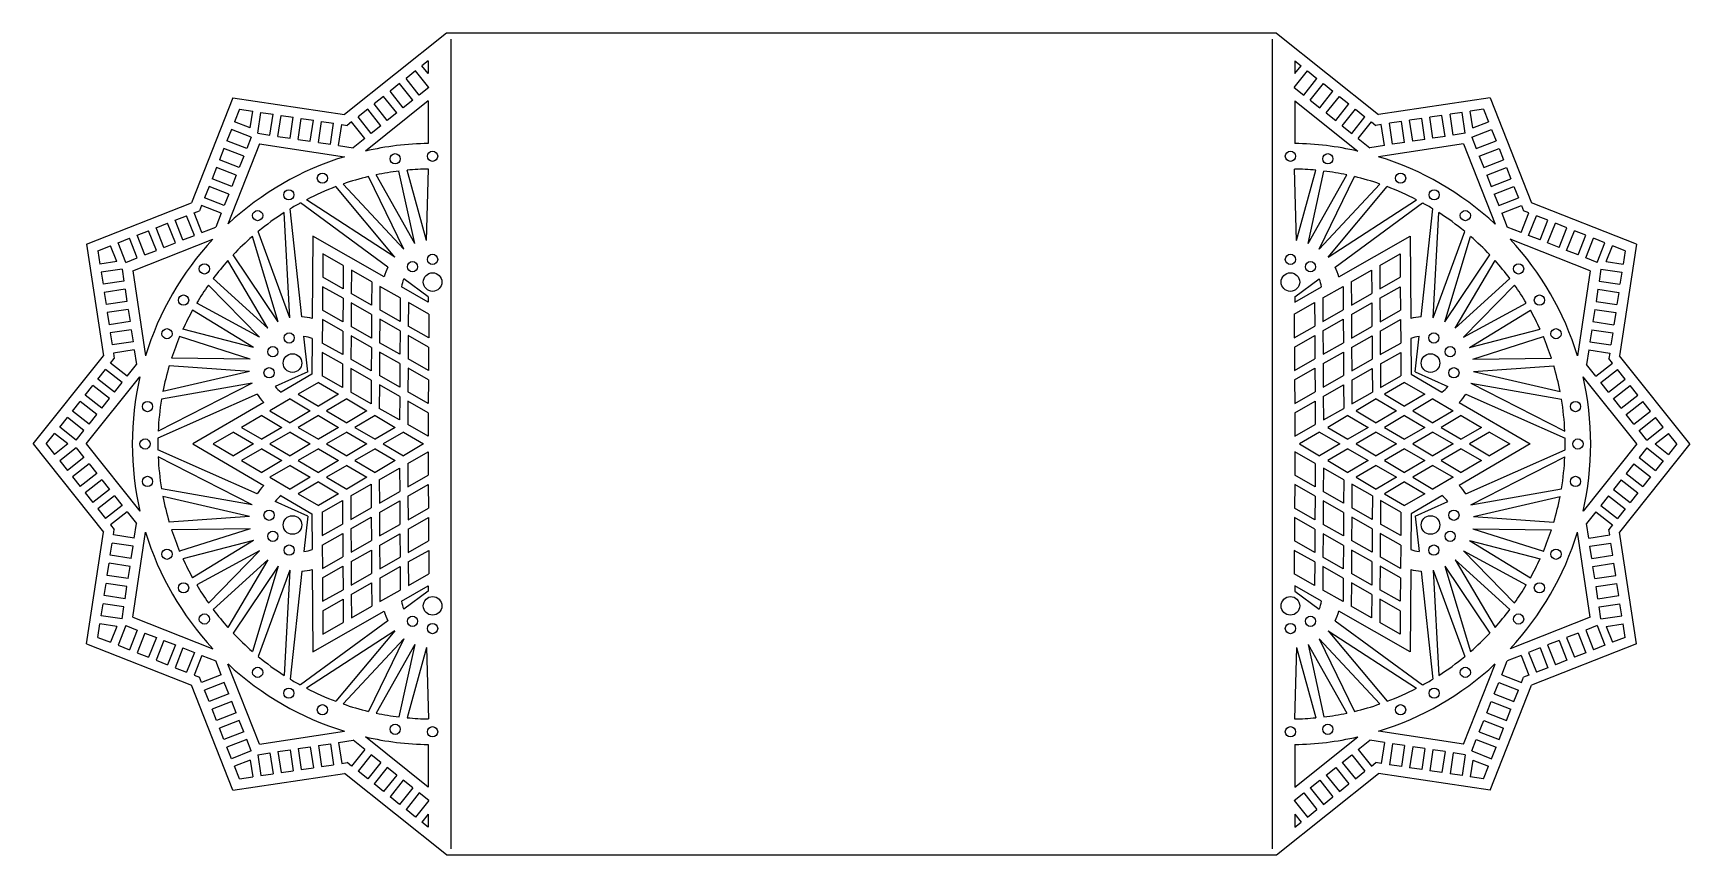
# Model space of a CAD drawing. Extents: x 39 to 332, y 42 to 187.
import ezdxf

# ---------------------------------------------------------------- set-up
doc = ezdxf.new("R2010")
doc.units = 0
doc.layers.get('0').update_dxf_attribs({"linetype": 'CONTINUOUS'})

msp = doc.modelspace()

# ---------------------------------------------------------------- linework, layer by layer
for p, q in [((112.31, 187.2), (94.28, 172.83)), ((258.88, 187.2), (112.31, 187.2)), ((113.1, 186.16), (113.1, 43.23)), ((258.1, 186.16), (258.1, 43.23)), ((258.88, 187.2), (276.92, 172.83)), ((109.1, 182.33), (107.98, 181.44)), ((109.1, 180.05), (107.98, 181.44)), ((109.1, 182.33), (109.1, 180.05)), ((262.1, 182.33), (262.1, 180.05)), ((262.1, 182.33), (263.21, 181.44)), ((262.1, 180.05), (263.21, 181.44)), ((106.85, 180.54), (105.16, 179.19)), ((107.49, 176.27), (105.16, 179.19)), ((109.18, 177.62), (106.85, 180.54)), ((262.01, 177.62), (264.34, 180.54)), ((263.7, 176.27), (266.03, 179.19)), ((264.34, 180.54), (266.03, 179.19)), ((74.58, 175.79), (67.3, 157.25)), ((74.58, 175.79), (94.28, 172.83)), ((101.21, 176.04), (99.51, 174.7)), ((103.54, 173.12), (101.21, 176.04)), ((104.03, 178.29), (102.34, 176.94)), ((104.67, 174.02), (102.34, 176.94)), ((106.36, 175.37), (104.03, 178.29)), ((109.18, 177.62), (107.49, 176.27)), ((262.01, 177.62), (263.7, 176.27)), ((264.83, 175.37), (267.16, 178.29)), ((266.52, 174.02), (268.85, 176.94)), ((267.16, 178.29), (268.85, 176.94)), ((267.65, 173.12), (269.98, 176.04)), ((269.98, 176.04), (271.68, 174.7)), ((296.61, 175.79), (276.92, 172.83)), ((296.61, 175.79), (303.89, 157.25)), ((75.73, 173.79), (74.86, 171.57)), ((75.73, 173.79), (78.1, 173.43)), ((77.65, 170.47), (78.1, 173.43)), ((78.97, 169.53), (79.52, 173.22)), ((79.52, 173.22), (81.67, 172.9)), ((81.11, 169.2), (81.67, 172.9)), ((82.54, 168.99), (83.09, 172.68)), ((83.09, 172.68), (85.23, 172.36)), ((98.39, 173.8), (96.69, 172.45)), ((109.1, 175.24), (97.98, 166.38)), ((100.71, 170.87), (98.39, 173.8)), ((101.84, 171.77), (99.51, 174.7)), ((103.54, 173.12), (101.84, 171.77)), ((106.36, 175.37), (104.67, 174.02)), ((109.1, 175.24), (109.1, 167.73)), ((262.1, 175.24), (262.1, 167.73)), ((262.1, 175.24), (273.22, 166.38)), ((264.83, 175.37), (266.52, 174.02)), ((267.65, 173.12), (269.35, 171.77)), ((269.35, 171.77), (271.68, 174.7)), ((270.48, 170.87), (272.81, 173.8)), ((272.81, 173.8), (274.5, 172.45)), ((288.1, 172.68), (285.96, 172.36)), ((288.65, 168.99), (288.1, 172.68)), ((291.67, 173.22), (289.53, 172.9)), ((290.08, 169.2), (289.53, 172.9)), ((292.22, 169.53), (291.67, 173.22)), ((295.46, 173.79), (293.1, 173.43)), ((293.54, 170.47), (293.1, 173.43)), ((295.46, 173.79), (296.33, 171.57)), ((74.33, 170.22), (73.54, 168.21)), ((77.81, 168.86), (74.33, 170.22)), ((77.65, 170.47), (74.86, 171.57)), ((84.68, 168.67), (85.23, 172.36)), ((86.11, 168.45), (86.66, 172.15)), ((86.66, 172.15), (88.8, 171.83)), ((88.25, 168.13), (88.8, 171.83)), ((89.68, 167.92), (90.23, 171.61)), ((90.23, 171.61), (92.37, 171.29)), ((91.82, 167.59), (92.37, 171.29)), ((93.25, 167.38), (93.8, 171.07)), ((93.8, 171.07), (94.78, 170.93)), ((95.56, 171.55), (94.78, 170.93)), ((97.89, 168.62), (95.56, 171.55)), ((99.02, 169.52), (96.69, 172.45)), ((100.71, 170.87), (99.02, 169.52)), ((270.48, 170.87), (272.17, 169.52)), ((272.17, 169.52), (274.5, 172.45)), ((273.3, 168.62), (275.63, 171.55)), ((275.63, 171.55), (276.41, 170.93)), ((277.39, 171.07), (276.41, 170.93)), ((277.94, 167.38), (277.39, 171.07)), ((280.96, 171.61), (278.82, 171.29)), ((279.37, 167.59), (278.82, 171.29)), ((281.51, 167.92), (280.96, 171.61)), ((284.53, 172.15), (282.39, 171.83)), ((282.94, 168.13), (282.39, 171.83)), ((285.08, 168.45), (284.53, 172.15)), ((286.51, 168.67), (285.96, 172.36)), ((293.38, 168.86), (296.86, 170.22)), ((293.54, 170.47), (296.33, 171.57)), ((296.86, 170.22), (297.65, 168.21)), ((73.01, 166.86), (72.22, 164.85)), ((76.49, 165.5), (73.01, 166.86)), ((77.02, 166.84), (73.54, 168.21)), ((79.28, 167.65), (73.72, 153.52)), ((77.81, 168.86), (77.02, 166.84)), ((78.97, 169.53), (81.11, 169.2)), ((79.28, 167.65), (94.29, 165.4)), ((82.54, 168.99), (84.68, 168.67)), ((86.11, 168.45), (88.25, 168.13)), ((89.68, 167.92), (91.82, 167.59)), ((93.25, 167.38), (95.84, 166.99)), ((97.89, 168.62), (95.84, 166.99)), ((273.3, 168.62), (275.35, 166.99)), ((277.94, 167.38), (275.35, 166.99)), ((291.91, 167.65), (276.9, 165.4)), ((281.51, 167.92), (279.37, 167.59)), ((285.08, 168.45), (282.94, 168.13)), ((288.65, 168.99), (286.51, 168.67)), ((292.22, 169.53), (290.08, 169.2)), ((291.91, 167.65), (297.47, 153.52)), ((293.38, 168.86), (294.17, 166.84)), ((294.17, 166.84), (297.65, 168.21)), ((294.7, 165.5), (298.18, 166.86)), ((298.18, 166.86), (298.97, 164.85)), ((75.7, 163.48), (72.22, 164.85)), ((76.49, 165.5), (75.7, 163.48)), ((294.7, 165.5), (295.49, 163.48)), ((295.49, 163.48), (298.97, 164.85)), ((71.69, 163.5), (70.9, 161.49)), ((74.38, 160.12), (70.9, 161.49)), ((75.17, 162.14), (71.69, 163.5)), ((75.17, 162.14), (74.38, 160.12)), ((104.8, 149.09), (98.53, 161.88)), ((106.7, 150.08), (99.91, 162.19)), ((106.7, 150.08), (103.92, 162.86)), ((108.78, 150.6), (105.35, 163.01)), ((108.78, 150.6), (109.13, 163.21)), ((262.41, 150.6), (262.06, 163.21)), ((262.41, 150.6), (265.84, 163.01)), ((264.49, 150.08), (267.27, 162.86)), ((264.49, 150.08), (271.28, 162.19)), ((266.39, 149.09), (272.66, 161.88)), ((296.02, 162.14), (299.5, 163.5)), ((296.02, 162.14), (296.81, 160.12)), ((296.81, 160.12), (300.29, 161.49)), ((299.5, 163.5), (300.29, 161.49)), ((70.37, 160.15), (69.58, 158.13)), ((73.06, 156.76), (69.58, 158.13)), ((73.85, 158.78), (70.37, 160.15)), ((73.85, 158.78), (73.06, 156.76)), ((103.19, 147.66), (92.77, 160.11)), ((104.8, 149.09), (94.04, 160.57)), ((266.39, 149.09), (277.15, 160.57)), ((268, 147.66), (278.43, 160.11)), ((297.34, 158.78), (300.82, 160.15)), ((297.34, 158.78), (298.13, 156.76)), ((298.13, 156.76), (301.61, 158.13)), ((300.82, 160.15), (301.61, 158.13)), ((48.76, 149.97), (67.3, 157.25)), ((67.76, 155.5), (68.69, 155.86)), ((69.13, 152.02), (67.76, 155.5)), ((69.05, 156.79), (68.69, 155.86)), ((72.53, 155.42), (69.05, 156.79)), ((72.53, 155.42), (71.57, 152.98)), ((84.63, 136.95), (83.65, 155.54)), ((86.77, 137.12), (84.7, 156.19)), ((101.97, 145.9), (86.5, 157.23)), ((103.19, 147.66), (87.58, 157.81)), ((268, 147.66), (283.61, 157.81)), ((269.22, 145.9), (284.69, 157.23)), ((284.42, 137.12), (286.49, 156.19)), ((286.56, 136.95), (287.54, 155.54)), ((298.66, 155.42), (302.14, 156.79)), ((298.66, 155.42), (299.62, 152.98)), ((302.06, 152.02), (303.43, 155.5)), ((302.14, 156.79), (302.5, 155.86)), ((303.43, 155.5), (302.5, 155.86)), ((322.43, 149.97), (303.89, 157.25)), ((57.69, 151.54), (59.7, 152.33)), ((61.07, 148.85), (59.7, 152.33)), ((61.04, 152.86), (63.06, 153.65)), ((62.41, 149.38), (61.04, 152.86)), ((64.43, 150.17), (63.06, 153.65)), ((64.4, 154.18), (66.42, 154.97)), ((65.77, 150.7), (64.4, 154.18)), ((67.79, 151.49), (66.42, 154.97)), ((69.13, 152.02), (71.57, 152.98)), ((84.63, 136.95), (79.07, 152.2)), ((286.56, 136.95), (292.13, 152.2)), ((302.06, 152.02), (299.62, 152.98)), ((303.4, 151.49), (304.77, 154.97)), ((306.79, 154.18), (304.77, 154.97)), ((305.42, 150.7), (306.79, 154.18)), ((306.76, 150.17), (308.13, 153.65)), ((310.15, 152.86), (308.13, 153.65)), ((308.78, 149.38), (310.15, 152.86)), ((310.12, 148.85), (311.49, 152.33)), ((313.51, 151.54), (311.49, 152.33)), ((48.76, 149.97), (51.72, 130.27)), ((50.76, 148.81), (52.98, 149.69)), ((54.08, 146.9), (52.98, 149.69)), ((54.33, 150.22), (56.34, 151.01)), ((55.69, 146.74), (54.33, 150.22)), ((57.71, 147.53), (56.34, 151.01)), ((56.89, 145.27), (71.03, 150.83)), ((59.05, 148.06), (57.69, 151.54)), ((62.41, 149.38), (64.43, 150.17)), ((65.77, 150.7), (67.79, 151.49)), ((82.6, 136.27), (78.03, 151.33)), ((88.69, 151.35), (88.61, 136.85)), ((101.29, 144.18), (88.69, 151.35)), ((269.9, 144.18), (282.5, 151.35)), ((282.5, 151.35), (282.59, 136.85)), ((288.59, 136.27), (293.16, 151.33)), ((314.3, 145.27), (300.16, 150.83)), ((305.42, 150.7), (303.4, 151.49)), ((308.78, 149.38), (306.76, 150.17)), ((312.14, 148.06), (313.51, 151.54)), ((313.48, 147.53), (314.85, 151.01)), ((316.87, 150.22), (314.85, 151.01)), ((315.5, 146.74), (316.87, 150.22)), ((317.11, 146.9), (318.21, 149.69)), ((320.43, 148.81), (318.21, 149.69)), ((322.43, 149.97), (319.47, 130.27)), ((50.76, 148.81), (51.11, 146.45)), ((54.08, 146.9), (51.11, 146.45)), ((55.69, 146.74), (57.71, 147.53)), ((59.05, 148.06), (61.07, 148.85)), ((80.78, 135.12), (73.7, 147.06)), ((82.6, 136.27), (74.65, 148.09)), ((90.48, 148.25), (90.45, 144.11)), ((94.08, 146.2), (90.48, 148.25)), ((277.11, 146.2), (280.71, 148.25)), ((280.71, 148.25), (280.74, 144.11)), ((288.59, 136.27), (296.54, 148.09)), ((290.41, 135.12), (297.5, 147.06)), ((312.14, 148.06), (310.12, 148.85)), ((315.5, 146.74), (313.48, 147.53)), ((317.11, 146.9), (320.08, 146.45)), ((320.43, 148.81), (320.08, 146.45)), ((55.02, 145.58), (51.33, 145.03)), ((51.33, 145.03), (51.65, 142.88)), ((55.35, 143.44), (51.65, 142.88)), ((55.02, 145.58), (55.35, 143.44)), ((56.89, 145.27), (59.15, 130.26)), ((80.78, 135.12), (71.11, 143.91)), ((94.05, 142.06), (90.45, 144.11)), ((94.08, 146.2), (94.05, 142.06)), ((95.51, 145.39), (95.49, 141.25)), ((99.11, 143.34), (95.51, 145.39)), ((109.1, 140.68), (104.75, 143.86)), ((262.1, 140.68), (266.44, 143.86)), ((272.08, 143.34), (275.68, 145.39)), ((275.68, 145.39), (275.7, 141.25)), ((277.11, 146.2), (277.14, 142.06)), ((277.14, 142.06), (280.74, 144.11)), ((290.41, 135.12), (300.08, 143.91)), ((314.3, 145.27), (312.04, 130.26)), ((316.17, 145.58), (315.85, 143.44)), ((315.85, 143.44), (319.54, 142.88)), ((316.17, 145.58), (319.86, 145.03)), ((319.86, 145.03), (319.54, 142.88)), ((55.56, 142.01), (51.87, 141.46)), ((51.87, 141.46), (52.19, 139.31)), ((55.56, 142.01), (55.88, 139.87)), ((79.3, 133.58), (70.26, 142.75)), ((90.44, 142.46), (90.42, 138.32)), ((94.04, 140.41), (90.44, 142.46)), ((99.09, 139.2), (95.49, 141.25)), ((99.11, 143.34), (99.09, 139.2)), ((100.55, 142.52), (100.53, 138.38)), ((104.15, 140.47), (100.55, 142.52)), ((104.15, 140.47), (104.12, 136.33)), ((109.1, 139.73), (104.38, 142.42)), ((109.1, 140.68), (109.1, 139.73)), ((262.1, 139.73), (266.81, 142.42)), ((262.1, 140.68), (262.1, 139.73)), ((267.04, 140.47), (270.64, 142.52)), ((267.04, 140.47), (267.07, 136.33)), ((270.64, 142.52), (270.66, 138.38)), ((272.08, 143.34), (272.1, 139.2)), ((272.1, 139.2), (275.7, 141.25)), ((277.15, 140.41), (280.75, 142.46)), ((280.75, 142.46), (280.77, 138.32)), ((291.89, 133.58), (300.93, 142.75)), ((315.63, 142.01), (315.31, 139.87)), ((315.63, 142.01), (319.32, 141.46)), ((319.32, 141.46), (319, 139.31)), ((55.88, 139.87), (52.19, 139.31)), ((56.1, 138.44), (52.4, 137.89)), ((52.4, 137.89), (52.72, 135.75)), ((56.1, 138.44), (56.42, 136.3)), ((78.23, 131.72), (67.47, 138.33)), ((79.3, 133.58), (68.2, 139.58)), ((94.02, 136.27), (90.42, 138.32)), ((94.04, 140.41), (94.02, 136.27)), ((95.48, 139.59), (95.46, 135.45)), ((99.08, 137.54), (95.48, 139.59)), ((99.08, 137.54), (99.05, 133.4)), ((104.12, 136.33), (100.53, 138.38)), ((105.59, 139.65), (105.56, 135.51)), ((109.18, 137.6), (105.59, 139.65)), ((109.18, 137.6), (109.16, 133.46)), ((262.01, 137.6), (265.6, 139.65)), ((262.01, 137.6), (262.03, 133.46)), ((265.6, 139.65), (265.63, 135.51)), ((267.07, 136.33), (270.66, 138.38)), ((272.11, 137.54), (275.71, 139.59)), ((272.11, 137.54), (272.14, 133.4)), ((275.71, 139.59), (275.74, 135.45)), ((277.15, 140.41), (277.17, 136.27)), ((277.17, 136.27), (280.77, 138.32)), ((291.89, 133.58), (302.99, 139.58)), ((292.96, 131.72), (303.72, 138.33)), ((315.09, 138.44), (314.77, 136.3)), ((315.09, 138.44), (318.79, 137.89)), ((315.31, 139.87), (319, 139.31)), ((318.79, 137.89), (318.47, 135.75)), ((56.42, 136.3), (52.72, 135.75)), ((56.63, 134.87), (52.94, 134.32)), ((56.63, 134.87), (56.95, 132.73)), ((78.23, 131.72), (65.76, 134.96)), ((90.41, 136.66), (90.38, 132.52)), ((94.01, 134.61), (90.41, 136.66)), ((94.01, 134.61), (93.98, 130.47)), ((99.05, 133.4), (95.46, 135.45)), ((100.52, 136.72), (100.49, 132.58)), ((104.11, 134.67), (100.52, 136.72)), ((104.11, 134.67), (104.09, 130.53)), ((109.16, 133.46), (105.56, 135.51)), ((262.03, 133.46), (265.63, 135.51)), ((267.08, 134.67), (270.67, 136.72)), ((267.08, 134.67), (267.1, 130.53)), ((270.67, 136.72), (270.7, 132.58)), ((272.14, 133.4), (275.74, 135.45)), ((277.18, 134.61), (280.78, 136.66)), ((277.18, 134.61), (277.21, 130.47)), ((280.78, 136.66), (280.81, 132.52)), ((292.96, 131.72), (305.43, 134.96)), ((314.56, 134.87), (314.24, 132.73)), ((314.56, 134.87), (318.25, 134.32)), ((314.77, 136.3), (318.47, 135.75)), ((52.94, 134.32), (53.26, 132.18)), ((56.95, 132.73), (53.26, 132.18)), ((77.63, 129.66), (65.18, 133.64)), ((87.83, 127.41), (87.14, 133.7)), ((88.58, 133.3), (88.55, 127)), ((93.98, 130.47), (90.38, 132.52)), ((95.45, 133.79), (95.42, 129.65)), ((99.04, 131.75), (95.45, 133.79)), ((99.04, 131.75), (99.02, 127.61)), ((104.09, 130.53), (100.49, 132.58)), ((105.55, 133.85), (105.53, 129.72)), ((109.15, 131.81), (105.55, 133.85)), ((109.15, 131.81), (109.13, 127.67)), ((262.04, 131.81), (265.64, 133.85)), ((262.04, 131.81), (262.07, 127.67)), ((265.64, 133.85), (265.66, 129.72)), ((267.1, 130.53), (270.7, 132.58)), ((272.15, 131.75), (275.75, 133.79)), ((272.15, 131.75), (272.17, 127.61)), ((275.75, 133.79), (275.77, 129.65)), ((277.21, 130.47), (280.81, 132.52)), ((282.61, 133.3), (282.64, 127)), ((283.36, 127.41), (284.05, 133.7)), ((293.56, 129.66), (306.01, 133.64)), ((314.24, 132.73), (317.93, 132.18)), ((318.25, 134.32), (317.93, 132.18)), ((39.31, 114.7), (51.72, 130.27)), ((53, 128.99), (53.62, 129.76)), ((55.93, 126.66), (53, 128.99)), ((57.17, 131.3), (53.48, 130.75)), ((53.48, 130.75), (53.62, 129.76)), ((57.17, 131.3), (57.56, 128.71)), ((77.63, 129.66), (63.75, 129.83)), ((90.37, 130.87), (90.35, 126.73)), ((93.97, 128.82), (90.37, 130.87)), ((93.97, 128.82), (93.95, 124.68)), ((99.02, 127.61), (95.42, 129.65)), ((100.48, 130.93), (100.46, 126.79)), ((104.08, 128.88), (100.48, 130.93)), ((104.08, 128.88), (104.05, 124.74)), ((109.13, 127.67), (105.53, 129.72)), ((262.07, 127.67), (265.66, 129.72)), ((267.11, 128.88), (270.71, 130.93)), ((267.11, 128.88), (267.14, 124.74)), ((270.71, 130.93), (270.73, 126.79)), ((272.17, 127.61), (275.77, 129.65)), ((277.22, 128.82), (280.82, 130.87)), ((277.22, 128.82), (277.24, 124.68)), ((280.82, 130.87), (280.84, 126.73)), ((293.56, 129.66), (307.44, 129.83)), ((314.02, 131.3), (313.63, 128.71)), ((314.02, 131.3), (317.72, 130.75)), ((315.27, 126.66), (318.19, 128.99)), ((317.72, 130.75), (317.57, 129.76)), ((318.19, 128.99), (317.57, 129.76)), ((331.88, 114.7), (319.47, 130.27)), ((48.7, 114.7), (58.17, 126.57)), ((50.75, 126.16), (52.1, 127.86)), ((53.68, 123.84), (50.75, 126.16)), ((55.03, 125.53), (52.1, 127.86)), ((55.93, 126.66), (57.56, 128.71)), ((77.54, 127.51), (62.22, 123.94)), ((77.54, 127.51), (63.33, 128.48)), ((87.83, 127.41), (82.04, 124.86)), ((88.55, 127), (83.11, 123.82)), ((93.95, 124.68), (90.35, 126.73)), ((95.41, 128), (95.39, 123.86)), ((99.01, 125.95), (95.41, 128)), ((99.01, 125.95), (98.98, 121.81)), ((104.05, 124.74), (100.46, 126.79)), ((105.52, 128.06), (105.49, 123.92)), ((109.12, 126.01), (105.52, 128.06)), ((109.12, 126.01), (109.09, 121.87)), ((262.08, 126.01), (265.67, 128.06)), ((262.08, 126.01), (262.1, 121.87)), ((265.67, 128.06), (265.7, 123.92)), ((267.14, 124.74), (270.73, 126.79)), ((272.18, 125.95), (275.78, 128)), ((272.18, 125.95), (272.21, 121.81)), ((275.78, 128), (275.81, 123.86)), ((277.24, 124.68), (280.84, 126.73)), ((282.64, 127), (288.08, 123.82)), ((283.36, 127.41), (289.15, 124.86)), ((293.65, 127.51), (307.86, 128.48)), ((293.65, 127.51), (308.97, 123.94)), ((322.49, 114.7), (313.03, 126.57)), ((315.27, 126.66), (313.63, 128.71)), ((316.17, 125.53), (319.09, 127.86)), ((317.51, 123.84), (320.44, 126.16)), ((320.44, 126.16), (319.09, 127.86)), ((48.5, 123.34), (49.85, 125.03)), ((51.43, 121.01), (48.5, 123.34)), ((52.78, 122.71), (49.85, 125.03)), ((53.68, 123.84), (55.03, 125.53)), ((78.89, 123.47), (61.34, 115.74)), ((77.97, 125.41), (61.38, 116.97)), ((77.97, 125.41), (61.98, 122.61)), ((89.68, 125.57), (86.11, 123.48)), ((86.11, 123.48), (89.68, 121.39)), ((89.68, 125.57), (93.26, 123.48)), ((93.26, 123.48), (89.68, 121.39)), ((98.98, 121.81), (95.39, 123.86)), ((100.45, 125.13), (100.42, 120.99)), ((104.04, 123.08), (100.45, 125.13)), ((104.04, 123.08), (104.02, 118.94)), ((109.09, 121.87), (105.49, 123.92)), ((262.1, 121.87), (265.7, 123.92)), ((267.15, 123.08), (270.74, 125.13)), ((267.15, 123.08), (267.17, 118.94)), ((270.74, 125.13), (270.77, 120.99)), ((272.21, 121.81), (275.81, 123.86)), ((281.51, 125.57), (277.94, 123.48)), ((277.94, 123.48), (281.51, 121.39)), ((281.51, 125.57), (285.08, 123.48)), ((285.08, 123.48), (281.51, 121.39)), ((292.3, 123.47), (309.85, 115.74)), ((293.22, 125.41), (309.81, 116.97)), ((293.22, 125.41), (309.21, 122.61)), ((317.51, 123.84), (316.17, 125.53)), ((318.41, 122.71), (321.34, 125.03)), ((319.76, 121.01), (322.69, 123.34)), ((322.69, 123.34), (321.34, 125.03)), ((46.26, 120.52), (47.6, 122.21)), ((49.18, 118.19), (46.26, 120.52)), ((50.53, 119.88), (47.6, 122.21)), ((51.43, 121.01), (52.78, 122.71)), ((80.04, 122.02), (67.53, 114.7)), ((84.68, 122.65), (81.11, 120.55)), ((81.11, 120.55), (84.68, 118.46)), ((84.68, 122.65), (88.25, 120.55)), ((88.25, 120.55), (84.68, 118.46)), ((94.68, 122.65), (91.11, 120.55)), ((91.11, 120.55), (94.68, 118.46)), ((94.68, 122.65), (98.26, 120.55)), ((98.26, 120.55), (94.68, 118.46)), ((104.02, 118.94), (100.42, 120.99)), ((105.48, 122.26), (105.46, 118.12)), ((109.08, 120.22), (105.48, 122.26)), ((109.08, 120.22), (109.06, 116.08)), ((262.11, 120.22), (265.71, 122.26)), ((262.11, 120.22), (262.13, 116.08)), ((265.71, 122.26), (265.73, 118.12)), ((267.17, 118.94), (270.77, 120.99)), ((276.51, 122.65), (272.93, 120.55)), ((272.93, 120.55), (276.51, 118.46)), ((276.51, 122.65), (280.08, 120.55)), ((280.08, 120.55), (276.51, 118.46)), ((286.51, 122.65), (282.94, 120.55)), ((282.94, 120.55), (286.51, 118.46)), ((286.51, 122.65), (290.08, 120.55)), ((290.08, 120.55), (286.51, 118.46)), ((291.15, 122.02), (303.66, 114.7)), ((319.76, 121.01), (318.41, 122.71)), ((320.66, 119.88), (323.59, 122.21)), ((322.01, 118.19), (324.94, 120.52)), ((324.94, 120.52), (323.59, 122.21)), ((44.01, 117.69), (45.36, 119.39)), ((46.93, 115.37), (44.01, 117.69)), ((48.28, 117.06), (45.36, 119.39)), ((46.93, 115.37), (48.28, 117.06)), ((49.18, 118.19), (50.53, 119.88)), ((79.68, 119.72), (76.11, 117.63)), ((76.11, 117.63), (79.68, 115.53)), ((79.68, 119.72), (83.25, 117.63)), ((83.25, 117.63), (79.68, 115.53)), ((89.68, 119.72), (86.11, 117.63)), ((86.11, 117.63), (89.68, 115.53)), ((89.68, 119.72), (93.26, 117.63)), ((93.26, 117.63), (89.68, 115.53)), ((99.69, 119.72), (96.11, 117.63)), ((96.11, 117.63), (99.69, 115.53)), ((99.69, 119.72), (103.26, 117.63)), ((103.26, 117.63), (99.69, 115.53)), ((109.06, 116.08), (105.46, 118.12)), ((262.13, 116.08), (265.73, 118.12)), ((271.5, 119.72), (267.93, 117.63)), ((267.93, 117.63), (271.5, 115.53)), ((271.5, 119.72), (275.08, 117.63)), ((275.08, 117.63), (271.5, 115.53)), ((281.51, 119.72), (277.94, 117.63)), ((277.94, 117.63), (281.51, 115.53)), ((281.51, 119.72), (285.08, 117.63)), ((285.08, 117.63), (281.51, 115.53)), ((291.51, 119.72), (287.94, 117.63)), ((287.94, 117.63), (291.51, 115.53)), ((291.51, 119.72), (295.08, 117.63)), ((295.08, 117.63), (291.51, 115.53)), ((322.01, 118.19), (320.66, 119.88)), ((322.91, 117.06), (325.84, 119.39)), ((324.26, 115.37), (322.91, 117.06)), ((324.26, 115.37), (327.18, 117.69)), ((327.18, 117.69), (325.84, 119.39)), ((39.31, 114.7), (51.72, 99.12)), ((41.62, 114.7), (43.11, 116.57)), ((41.62, 114.7), (43.11, 112.83)), ((45.45, 114.7), (43.11, 116.57)), ((45.45, 114.7), (43.11, 112.83)), ((48.7, 114.7), (58.17, 102.82)), ((67.53, 114.7), (80.04, 107.38)), ((74.68, 116.79), (71.11, 114.7)), ((71.11, 114.7), (74.68, 112.61)), ((74.68, 116.79), (78.25, 114.7)), ((78.25, 114.7), (74.68, 112.61)), ((84.68, 116.79), (81.11, 114.7)), ((81.11, 114.7), (84.68, 112.61)), ((84.68, 116.79), (88.25, 114.7)), ((88.25, 114.7), (84.68, 112.61)), ((94.68, 116.79), (91.11, 114.7)), ((91.11, 114.7), (94.68, 112.61)), ((94.68, 116.79), (98.26, 114.7)), ((98.26, 114.7), (94.68, 112.61)), ((104.69, 116.79), (101.12, 114.7)), ((101.12, 114.7), (104.69, 112.61)), ((104.69, 116.79), (108.26, 114.7)), ((108.26, 114.7), (104.69, 112.61)), ((266.5, 116.79), (262.93, 114.7)), ((262.93, 114.7), (266.5, 112.61)), ((266.5, 116.79), (270.08, 114.7)), ((270.08, 114.7), (266.5, 112.61)), ((276.51, 116.79), (272.93, 114.7)), ((272.93, 114.7), (276.51, 112.61)), ((276.51, 116.79), (280.08, 114.7)), ((280.08, 114.7), (276.51, 112.61)), ((286.51, 116.79), (282.94, 114.7)), ((282.94, 114.7), (286.51, 112.61)), ((286.51, 116.79), (290.08, 114.7)), ((290.08, 114.7), (286.51, 112.61)), ((303.66, 114.7), (291.15, 107.38)), ((296.51, 116.79), (292.94, 114.7)), ((292.94, 114.7), (296.51, 112.61)), ((296.51, 116.79), (300.08, 114.7)), ((300.08, 114.7), (296.51, 112.61)), ((322.49, 114.7), (313.03, 102.82)), ((331.88, 114.7), (319.47, 99.12)), ((325.74, 114.7), (328.08, 116.57)), ((325.74, 114.7), (328.08, 112.83)), ((329.57, 114.7), (328.08, 116.57)), ((329.57, 114.7), (328.08, 112.83)), ((46.93, 114.03), (44.01, 111.7)), ((44.01, 111.7), (45.36, 110.01)), ((48.28, 112.34), (45.36, 110.01)), ((49.18, 111.21), (46.26, 108.88)), ((46.93, 114.03), (48.28, 112.34)), ((49.18, 111.21), (50.53, 109.51)), ((78.89, 105.92), (61.34, 113.66)), ((77.97, 103.98), (61.38, 112.43)), ((79.68, 113.86), (76.11, 111.77)), ((76.11, 111.77), (79.68, 109.68)), ((79.68, 113.86), (83.25, 111.77)), ((83.25, 111.77), (79.68, 109.68)), ((89.68, 113.86), (86.11, 111.77)), ((86.11, 111.77), (89.68, 109.68)), ((89.68, 113.86), (93.26, 111.77)), ((93.26, 111.77), (89.68, 109.68)), ((99.69, 113.86), (96.11, 111.77)), ((96.11, 111.77), (99.69, 109.68)), ((99.69, 113.86), (103.26, 111.77)), ((103.26, 111.77), (99.69, 109.68)), ((105.46, 111.27), (109.06, 113.32)), ((105.46, 111.27), (105.48, 107.13)), ((109.06, 113.32), (109.08, 109.18)), ((262.13, 113.32), (262.11, 109.18)), ((265.73, 111.27), (262.13, 113.32)), ((265.73, 111.27), (265.71, 107.13)), ((271.5, 113.86), (267.93, 111.77)), ((267.93, 111.77), (271.5, 109.68)), ((271.5, 113.86), (275.08, 111.77)), ((275.08, 111.77), (271.5, 109.68)), ((281.51, 113.86), (277.94, 111.77)), ((277.94, 111.77), (281.51, 109.68)), ((281.51, 113.86), (285.08, 111.77)), ((285.08, 111.77), (281.51, 109.68)), ((291.51, 113.86), (287.94, 111.77)), ((287.94, 111.77), (291.51, 109.68)), ((291.51, 113.86), (295.08, 111.77)), ((295.08, 111.77), (291.51, 109.68)), ((292.3, 105.92), (309.85, 113.66)), ((293.22, 103.98), (309.81, 112.43)), ((322.01, 111.21), (320.66, 109.51)), ((322.01, 111.21), (324.94, 108.88)), ((324.26, 114.03), (322.91, 112.34)), ((322.91, 112.34), (325.84, 110.01)), ((324.26, 114.03), (327.18, 111.7)), ((327.18, 111.7), (325.84, 110.01)), ((46.26, 108.88), (47.6, 107.19)), ((50.53, 109.51), (47.6, 107.19)), ((51.43, 108.38), (48.5, 106.06)), ((51.43, 108.38), (52.78, 106.69)), ((84.68, 110.93), (81.11, 108.84)), ((81.11, 108.84), (84.68, 106.75)), ((84.68, 110.93), (88.25, 108.84)), ((88.25, 108.84), (84.68, 106.75)), ((94.68, 110.93), (91.11, 108.84)), ((91.11, 108.84), (94.68, 106.75)), ((94.68, 110.93), (98.26, 108.84)), ((98.26, 108.84), (94.68, 106.75)), ((100.42, 108.4), (104.02, 110.45)), ((100.42, 108.4), (100.45, 104.27)), ((104.02, 110.45), (104.04, 106.31)), ((105.48, 107.13), (109.08, 109.18)), ((265.71, 107.13), (262.11, 109.18)), ((267.17, 110.45), (267.15, 106.31)), ((270.77, 108.4), (267.17, 110.45)), ((270.77, 108.4), (270.74, 104.27)), ((276.51, 110.93), (272.93, 108.84)), ((272.93, 108.84), (276.51, 106.75)), ((276.51, 110.93), (280.08, 108.84)), ((280.08, 108.84), (276.51, 106.75)), ((286.51, 110.93), (282.94, 108.84)), ((282.94, 108.84), (286.51, 106.75)), ((286.51, 110.93), (290.08, 108.84)), ((290.08, 108.84), (286.51, 106.75)), ((319.76, 108.38), (318.41, 106.69)), ((319.76, 108.38), (322.69, 106.06)), ((320.66, 109.51), (323.59, 107.19)), ((324.94, 108.88), (323.59, 107.19)), ((48.5, 106.06), (49.85, 104.36)), ((52.78, 106.69), (49.85, 104.36)), ((53.68, 105.56), (50.75, 103.23)), ((53.68, 105.56), (55.03, 103.87)), ((77.97, 103.98), (61.98, 106.79)), ((77.54, 101.88), (62.22, 105.46)), ((83.11, 105.58), (88.55, 102.4)), ((89.68, 108.01), (86.11, 105.91)), ((86.11, 105.91), (89.68, 103.82)), ((89.68, 108.01), (93.26, 105.91)), ((93.26, 105.91), (89.68, 103.82)), ((95.39, 105.54), (98.98, 107.59)), ((95.39, 105.54), (95.41, 101.4)), ((98.98, 107.59), (99.01, 103.45)), ((100.45, 104.27), (104.04, 106.31)), ((105.49, 105.48), (109.09, 107.53)), ((105.49, 105.48), (105.52, 101.34)), ((109.09, 107.53), (109.12, 103.39)), ((262.1, 107.53), (262.08, 103.39)), ((265.7, 105.48), (262.1, 107.53)), ((265.7, 105.48), (265.67, 101.34)), ((270.74, 104.27), (267.15, 106.31)), ((272.21, 107.59), (272.18, 103.45)), ((275.81, 105.54), (272.21, 107.59)), ((275.81, 105.54), (275.78, 101.4)), ((281.51, 108.01), (277.94, 105.91)), ((277.94, 105.91), (281.51, 103.82)), ((281.51, 108.01), (285.08, 105.91)), ((285.08, 105.91), (281.51, 103.82)), ((288.08, 105.58), (282.64, 102.4)), ((293.22, 103.98), (309.21, 106.79)), ((293.65, 101.88), (308.97, 105.46)), ((317.51, 105.56), (316.17, 103.87)), ((317.51, 105.56), (320.44, 103.23)), ((318.41, 106.69), (321.34, 104.36)), ((322.69, 106.06), (321.34, 104.36)), ((50.75, 103.23), (52.1, 101.54)), ((55.03, 103.87), (52.1, 101.54)), ((55.93, 102.74), (53, 100.41)), ((55.93, 102.74), (57.56, 100.69)), ((87.83, 101.98), (82.04, 104.53)), ((90.35, 102.67), (93.95, 104.72)), ((90.35, 102.67), (90.37, 98.53)), ((93.95, 104.72), (93.97, 100.58)), ((95.41, 101.4), (99.01, 103.45)), ((100.46, 102.61), (104.05, 104.66)), ((100.46, 102.61), (100.48, 98.47)), ((104.05, 104.66), (104.08, 100.52)), ((105.52, 101.34), (109.12, 103.39)), ((265.67, 101.34), (262.08, 103.39)), ((267.14, 104.66), (267.11, 100.52)), ((270.73, 102.61), (267.14, 104.66)), ((270.73, 102.61), (270.71, 98.47)), ((275.78, 101.4), (272.18, 103.45)), ((277.24, 104.72), (277.22, 100.58)), ((280.84, 102.67), (277.24, 104.72)), ((280.84, 102.67), (280.82, 98.53)), ((283.36, 101.98), (289.15, 104.53)), ((315.27, 102.74), (313.63, 100.69)), ((315.27, 102.74), (318.19, 100.41)), ((316.17, 103.87), (319.09, 101.54)), ((320.44, 103.23), (319.09, 101.54)), ((53, 100.41), (53.62, 99.63)), ((53.48, 98.65), (53.62, 99.63)), ((57.17, 98.09), (57.56, 100.69)), ((77.54, 101.88), (63.33, 100.91)), ((77.63, 99.74), (63.75, 99.57)), ((77.63, 99.74), (65.18, 95.76)), ((87.83, 101.98), (87.14, 95.7)), ((88.55, 102.4), (88.58, 96.1)), ((90.37, 98.53), (93.97, 100.58)), ((95.42, 99.74), (99.02, 101.79)), ((95.42, 99.74), (95.45, 95.6)), ((99.02, 101.79), (99.04, 97.65)), ((100.48, 98.47), (104.08, 100.52)), ((105.53, 99.68), (109.13, 101.73)), ((105.53, 99.68), (105.55, 95.54)), ((109.13, 101.73), (109.15, 97.59)), ((262.07, 101.73), (262.04, 97.59)), ((265.66, 99.68), (262.07, 101.73)), ((265.66, 99.68), (265.64, 95.54)), ((270.71, 98.47), (267.11, 100.52)), ((272.17, 101.79), (272.15, 97.65)), ((275.77, 99.74), (272.17, 101.79)), ((275.77, 99.74), (275.75, 95.6)), ((280.82, 98.53), (277.22, 100.58)), ((282.64, 102.4), (282.61, 96.1)), ((283.36, 101.98), (284.05, 95.7)), ((293.56, 99.74), (306.01, 95.76)), ((293.56, 99.74), (307.44, 99.57)), ((293.65, 101.88), (307.86, 100.91)), ((314.02, 98.09), (313.63, 100.69)), ((318.19, 100.41), (317.57, 99.63)), ((317.72, 98.65), (317.57, 99.63)), ((48.76, 79.43), (51.72, 99.12)), ((52.94, 95.08), (53.26, 97.22)), ((56.95, 96.67), (53.26, 97.22)), ((57.17, 98.09), (53.48, 98.65)), ((56.63, 94.52), (56.95, 96.67)), ((56.89, 84.12), (59.15, 99.14)), ((78.23, 97.68), (65.76, 94.44)), ((78.23, 97.68), (67.47, 91.07)), ((90.38, 96.87), (93.98, 98.92)), ((90.38, 96.87), (90.41, 92.73)), ((93.98, 98.92), (94.01, 94.78)), ((95.45, 95.6), (99.04, 97.65)), ((100.49, 96.81), (104.09, 98.86)), ((100.49, 96.81), (100.52, 92.67)), ((104.09, 98.86), (104.11, 94.72)), ((105.55, 95.54), (109.15, 97.59)), ((265.64, 95.54), (262.04, 97.59)), ((267.1, 98.86), (267.08, 94.72)), ((270.7, 96.81), (267.1, 98.86)), ((270.7, 96.81), (270.67, 92.67)), ((275.75, 95.6), (272.15, 97.65)), ((277.21, 98.92), (277.18, 94.78)), ((280.81, 96.87), (277.21, 98.92)), ((280.81, 96.87), (280.78, 92.73)), ((292.96, 97.68), (305.43, 94.44)), ((292.96, 97.68), (303.72, 91.07)), ((314.3, 84.12), (312.04, 99.14)), ((314.02, 98.09), (317.72, 98.65)), ((314.24, 96.67), (317.93, 97.22)), ((314.56, 94.52), (314.24, 96.67)), ((318.25, 95.08), (317.93, 97.22)), ((322.43, 79.43), (319.47, 99.12)), ((52.4, 91.51), (52.72, 93.65)), ((56.42, 93.1), (52.72, 93.65)), ((56.63, 94.52), (52.94, 95.08)), ((79.3, 95.82), (68.2, 89.82)), ((79.3, 95.82), (70.26, 86.64)), ((80.78, 94.27), (71.11, 85.48)), ((80.78, 94.27), (73.7, 82.34)), ((90.41, 92.73), (94.01, 94.78)), ((95.46, 93.95), (99.05, 95.99)), ((95.46, 93.95), (95.48, 89.81)), ((99.05, 95.99), (99.08, 91.86)), ((100.52, 92.67), (104.11, 94.72)), ((105.56, 93.89), (109.16, 95.93)), ((105.56, 93.89), (105.59, 89.75)), ((109.16, 95.93), (109.18, 91.79)), ((262.03, 95.93), (262.01, 91.79)), ((265.63, 93.89), (262.03, 95.93)), ((265.63, 93.89), (265.6, 89.75)), ((270.67, 92.67), (267.08, 94.72)), ((272.14, 95.99), (272.11, 91.86)), ((275.74, 93.95), (272.14, 95.99)), ((275.74, 93.95), (275.71, 89.81)), ((280.78, 92.73), (277.18, 94.78)), ((290.41, 94.27), (297.5, 82.34)), ((290.41, 94.27), (300.08, 85.48)), ((291.89, 95.82), (300.93, 86.64)), ((291.89, 95.82), (302.99, 89.82)), ((314.56, 94.52), (318.25, 95.08)), ((314.77, 93.1), (318.47, 93.65)), ((318.79, 91.51), (318.47, 93.65)), ((56.1, 90.95), (52.4, 91.51)), ((56.1, 90.95), (56.42, 93.1)), ((82.6, 93.13), (74.65, 81.3)), ((82.6, 93.13), (78.03, 78.07)), ((84.63, 92.45), (79.07, 77.2)), ((84.63, 92.45), (83.65, 73.86)), ((86.77, 92.28), (84.7, 73.21)), ((88.61, 92.54), (88.69, 78.05)), ((90.42, 91.08), (94.02, 93.13)), ((90.42, 91.08), (90.44, 86.94)), ((94.02, 93.13), (94.04, 88.99)), ((95.48, 89.81), (99.08, 91.86)), ((100.53, 91.02), (104.12, 93.07)), ((100.53, 91.02), (100.55, 86.88)), ((104.12, 93.07), (104.15, 88.93)), ((105.59, 89.75), (109.18, 91.79)), ((265.6, 89.75), (262.01, 91.79)), ((267.07, 93.07), (267.04, 88.93)), ((270.66, 91.02), (267.07, 93.07)), ((270.66, 91.02), (270.64, 86.88)), ((275.71, 89.81), (272.11, 91.86)), ((277.17, 93.13), (277.15, 88.99)), ((280.77, 91.08), (277.17, 93.13)), ((280.77, 91.08), (280.75, 86.94)), ((282.59, 92.54), (282.5, 78.05)), ((284.42, 92.28), (286.49, 73.21)), ((286.56, 92.45), (287.54, 73.86)), ((286.56, 92.45), (292.13, 77.2)), ((288.59, 93.13), (293.16, 78.07)), ((288.59, 93.13), (296.54, 81.3)), ((315.09, 90.95), (314.77, 93.1)), ((315.09, 90.95), (318.79, 91.51)), ((51.87, 87.94), (52.19, 90.08)), ((55.56, 87.38), (51.87, 87.94)), ((55.88, 89.53), (52.19, 90.08)), ((55.56, 87.38), (55.88, 89.53)), ((90.44, 86.94), (94.04, 88.99)), ((95.49, 88.15), (99.09, 90.2)), ((95.49, 88.15), (95.51, 84.01)), ((99.09, 90.2), (99.11, 86.06)), ((100.55, 86.88), (104.15, 88.93)), ((104.38, 86.98), (109.1, 89.67)), ((109.1, 88.71), (104.75, 85.53)), ((109.1, 89.67), (109.1, 88.71)), ((262.1, 89.67), (262.1, 88.71)), ((266.81, 86.98), (262.1, 89.67)), ((262.1, 88.71), (266.44, 85.53)), ((270.64, 86.88), (267.04, 88.93)), ((272.1, 90.2), (272.08, 86.06)), ((275.7, 88.15), (272.1, 90.2)), ((275.7, 88.15), (275.68, 84.01)), ((280.75, 86.94), (277.15, 88.99)), ((315.31, 89.53), (319, 90.08)), ((315.63, 87.38), (315.31, 89.53)), ((315.63, 87.38), (319.32, 87.94)), ((319.32, 87.94), (319, 90.08)), ((51.33, 84.37), (51.65, 86.51)), ((55.35, 85.96), (51.65, 86.51)), ((55.02, 83.82), (55.35, 85.96)), ((88.69, 78.05), (101.29, 85.22)), ((90.45, 85.28), (94.05, 87.33)), ((90.45, 85.28), (90.48, 81.14)), ((94.05, 87.33), (94.08, 83.19)), ((95.51, 84.01), (99.11, 86.06)), ((282.5, 78.05), (269.9, 85.22)), ((275.68, 84.01), (272.08, 86.06)), ((277.14, 87.33), (277.11, 83.19)), ((280.74, 85.28), (277.14, 87.33)), ((280.74, 85.28), (280.71, 81.14)), ((315.85, 85.96), (319.54, 86.51)), ((316.17, 83.82), (315.85, 85.96)), ((319.86, 84.37), (319.54, 86.51)), ((50.76, 80.58), (51.11, 82.94)), ((54.08, 82.5), (51.11, 82.94)), ((55.02, 83.82), (51.33, 84.37)), ((54.08, 82.5), (52.98, 79.71)), ((55.69, 82.66), (54.33, 79.18)), ((55.69, 82.66), (57.71, 81.87)), ((56.89, 84.12), (71.03, 78.57)), ((101.97, 83.5), (86.5, 72.17)), ((90.48, 81.14), (94.08, 83.19)), ((269.22, 83.5), (284.69, 72.17)), ((280.71, 81.14), (277.11, 83.19)), ((314.3, 84.12), (300.16, 78.57)), ((315.5, 82.66), (313.48, 81.87)), ((315.5, 82.66), (316.87, 79.18)), ((316.17, 83.82), (319.86, 84.37)), ((317.11, 82.5), (320.08, 82.94)), ((317.11, 82.5), (318.21, 79.71)), ((320.43, 80.58), (320.08, 82.94)), ((48.76, 79.43), (67.3, 72.14)), ((50.76, 80.58), (52.98, 79.71)), ((54.33, 79.18), (56.34, 78.39)), ((57.71, 81.87), (56.34, 78.39)), ((59.05, 81.34), (57.69, 77.86)), ((59.05, 81.34), (61.07, 80.55)), ((61.07, 80.55), (59.7, 77.07)), ((62.41, 80.02), (61.04, 76.54)), ((62.41, 80.02), (64.43, 79.23)), ((64.43, 79.23), (63.06, 75.75)), ((103.19, 81.73), (87.58, 71.59)), ((103.19, 81.73), (92.77, 69.29)), ((104.8, 80.31), (94.04, 68.83)), ((104.8, 80.31), (98.53, 67.52)), ((106.7, 79.31), (99.91, 67.21)), ((106.7, 79.31), (103.92, 66.54)), ((264.49, 79.31), (267.27, 66.54)), ((264.49, 79.31), (271.28, 67.21)), ((266.39, 80.31), (272.66, 67.52)), ((266.39, 80.31), (277.15, 68.83)), ((268, 81.73), (278.43, 69.29)), ((268, 81.73), (283.61, 71.59)), ((322.43, 79.43), (303.89, 72.14)), ((308.78, 80.02), (306.76, 79.23)), ((306.76, 79.23), (308.13, 75.75)), ((308.78, 80.02), (310.15, 76.54)), ((312.14, 81.34), (310.12, 80.55)), ((310.12, 80.55), (311.49, 77.07)), ((312.14, 81.34), (313.51, 77.86)), ((313.48, 81.87), (314.85, 78.39)), ((316.87, 79.18), (314.85, 78.39)), ((320.43, 80.58), (318.21, 79.71)), ((57.69, 77.86), (59.7, 77.07)), ((61.04, 76.54), (63.06, 75.75)), ((65.77, 78.7), (64.4, 75.22)), ((65.77, 78.7), (67.79, 77.91)), ((67.79, 77.91), (66.42, 74.43)), ((69.13, 77.38), (67.76, 73.9)), ((69.13, 77.38), (71.57, 76.42)), ((72.53, 73.98), (71.57, 76.42)), ((108.78, 78.8), (105.35, 66.39)), ((108.78, 78.8), (109.13, 66.18)), ((262.41, 78.8), (262.06, 66.18)), ((262.41, 78.8), (265.84, 66.39)), ((298.66, 73.98), (299.62, 76.42)), ((302.06, 77.38), (299.62, 76.42)), ((302.06, 77.38), (303.43, 73.9)), ((305.42, 78.7), (303.4, 77.91)), ((303.4, 77.91), (304.77, 74.43)), ((305.42, 78.7), (306.79, 75.22)), ((310.15, 76.54), (308.13, 75.75)), ((313.51, 77.86), (311.49, 77.07)), ((64.4, 75.22), (66.42, 74.43)), ((67.76, 73.9), (68.69, 73.54)), ((69.05, 72.61), (68.69, 73.54)), ((72.53, 73.98), (69.05, 72.61)), ((79.28, 61.74), (73.72, 75.87)), ((291.91, 61.74), (297.47, 75.87)), ((298.66, 73.98), (302.14, 72.61)), ((302.14, 72.61), (302.5, 73.54)), ((303.43, 73.9), (302.5, 73.54)), ((306.79, 75.22), (304.77, 74.43)), ((74.58, 53.61), (67.3, 72.14)), ((73.06, 72.63), (69.58, 71.27)), ((70.37, 69.25), (69.58, 71.27)), ((73.85, 70.62), (70.37, 69.25)), ((73.85, 70.62), (73.06, 72.63)), ((296.61, 53.61), (303.89, 72.14)), ((297.34, 70.62), (298.13, 72.63)), ((297.34, 70.62), (300.82, 69.25)), ((298.13, 72.63), (301.61, 71.27)), ((300.82, 69.25), (301.61, 71.27)), ((74.38, 69.27), (70.9, 67.91)), ((71.69, 65.89), (70.9, 67.91)), ((75.17, 67.26), (74.38, 69.27)), ((296.02, 67.26), (296.81, 69.27)), ((296.81, 69.27), (300.29, 67.91)), ((299.5, 65.89), (300.29, 67.91)), ((75.17, 67.26), (71.69, 65.89)), ((75.7, 65.91), (72.22, 64.55)), ((73.01, 62.53), (72.22, 64.55)), ((76.49, 63.9), (75.7, 65.91)), ((294.7, 63.9), (295.49, 65.91)), ((295.49, 65.91), (298.97, 64.55)), ((296.02, 67.26), (299.5, 65.89)), ((298.18, 62.53), (298.97, 64.55)), ((76.49, 63.9), (73.01, 62.53)), ((77.02, 62.55), (73.54, 61.19)), ((77.81, 60.54), (77.02, 62.55)), ((79.28, 61.74), (94.29, 64)), ((89.68, 61.48), (91.82, 61.8)), ((89.68, 61.48), (90.23, 57.79)), ((91.82, 61.8), (92.37, 58.11)), ((93.25, 62.02), (95.84, 62.41)), ((93.25, 62.02), (93.8, 58.32)), ((97.89, 60.77), (95.84, 62.41)), ((109.1, 54.15), (97.98, 63.01)), ((109.1, 61.67), (109.1, 54.15)), ((262.1, 54.15), (273.22, 63.01)), ((262.1, 61.67), (262.1, 54.15)), ((273.3, 60.77), (275.35, 62.41)), ((277.94, 62.02), (275.35, 62.41)), ((291.91, 61.74), (276.9, 64)), ((277.94, 62.02), (277.39, 58.32)), ((279.37, 61.8), (278.82, 58.11)), ((281.51, 61.48), (279.37, 61.8)), ((281.51, 61.48), (280.96, 57.79)), ((293.38, 60.54), (294.17, 62.55)), ((294.17, 62.55), (297.65, 61.19)), ((294.7, 63.9), (298.18, 62.53)), ((74.33, 59.17), (73.54, 61.19)), ((77.81, 60.54), (74.33, 59.17)), ((77.65, 58.92), (74.86, 57.83)), ((77.65, 58.92), (78.1, 55.96)), ((78.97, 59.87), (81.11, 60.19)), ((78.97, 59.87), (79.52, 56.18)), ((81.11, 60.19), (81.67, 56.5)), ((82.54, 60.41), (84.68, 60.73)), ((82.54, 60.41), (83.09, 56.71)), ((84.68, 60.73), (85.23, 57.03)), ((86.11, 60.94), (88.25, 61.27)), ((86.11, 60.94), (86.66, 57.25)), ((88.25, 61.27), (88.8, 57.57)), ((97.89, 60.77), (95.56, 57.85)), ((99.02, 59.87), (96.69, 56.95)), ((100.71, 58.52), (98.39, 55.6)), ((100.71, 58.52), (99.02, 59.87)), ((270.48, 58.52), (272.17, 59.87)), ((270.48, 58.52), (272.81, 55.6)), ((272.17, 59.87), (274.5, 56.95)), ((273.3, 60.77), (275.63, 57.85)), ((282.94, 61.27), (282.39, 57.57)), ((285.08, 60.94), (282.94, 61.27)), ((285.08, 60.94), (284.53, 57.25)), ((286.51, 60.73), (285.96, 57.03)), ((288.65, 60.41), (286.51, 60.73)), ((288.65, 60.41), (288.1, 56.71)), ((290.08, 60.19), (289.53, 56.5)), ((292.22, 59.87), (290.08, 60.19)), ((292.22, 59.87), (291.67, 56.18)), ((293.54, 58.92), (293.1, 55.96)), ((293.38, 60.54), (296.86, 59.17)), ((293.54, 58.92), (296.33, 57.83)), ((296.86, 59.17), (297.65, 61.19)), ((74.58, 53.61), (94.28, 56.57)), ((75.73, 55.61), (74.86, 57.83)), ((75.73, 55.61), (78.1, 55.96)), ((79.52, 56.18), (81.67, 56.5)), ((83.09, 56.71), (85.23, 57.03)), ((86.66, 57.25), (88.8, 57.57)), ((90.23, 57.79), (92.37, 58.11)), ((93.8, 58.32), (94.78, 58.47)), ((112.31, 42.2), (94.28, 56.57)), ((95.56, 57.85), (94.78, 58.47)), ((98.39, 55.6), (96.69, 56.95)), ((101.84, 57.62), (99.51, 54.7)), ((103.54, 56.27), (101.21, 53.35)), ((103.54, 56.27), (101.84, 57.62)), ((258.88, 42.2), (276.92, 56.57)), ((267.65, 56.27), (269.35, 57.62)), ((267.65, 56.27), (269.98, 53.35)), ((269.35, 57.62), (271.68, 54.7)), ((272.81, 55.6), (274.5, 56.95)), ((275.63, 57.85), (276.41, 58.47)), ((277.39, 58.32), (276.41, 58.47)), ((296.61, 53.61), (276.92, 56.57)), ((280.96, 57.79), (278.82, 58.11)), ((284.53, 57.25), (282.39, 57.57)), ((288.1, 56.71), (285.96, 57.03)), ((291.67, 56.18), (289.53, 56.5)), ((295.46, 55.61), (293.1, 55.96)), ((295.46, 55.61), (296.33, 57.83)), ((101.21, 53.35), (99.51, 54.7)), ((104.67, 55.37), (102.34, 52.45)), ((106.36, 54.02), (104.03, 51.1)), ((106.36, 54.02), (104.67, 55.37)), ((107.49, 53.12), (105.16, 50.2)), ((109.18, 51.77), (107.49, 53.12)), ((262.01, 51.77), (263.7, 53.12)), ((263.7, 53.12), (266.03, 50.2)), ((264.83, 54.02), (266.52, 55.37)), ((264.83, 54.02), (267.16, 51.1)), ((266.52, 55.37), (268.85, 52.45)), ((269.98, 53.35), (271.68, 54.7)), ((104.03, 51.1), (102.34, 52.45)), ((106.85, 48.85), (105.16, 50.2)), ((109.18, 51.77), (106.85, 48.85)), ((262.01, 51.77), (264.34, 48.85)), ((264.34, 48.85), (266.03, 50.2)), ((267.16, 51.1), (268.85, 52.45)), ((109.1, 49.35), (107.98, 47.95)), ((109.1, 47.07), (107.98, 47.95)), ((109.1, 49.35), (109.1, 47.07)), ((262.1, 49.35), (262.1, 47.07)), ((262.1, 49.35), (263.21, 47.95)), ((262.1, 47.07), (263.21, 47.95)), ((112.31, 42.2), (258.88, 42.2))]:
    msp.add_line(p, q)
for centre, radius in [((103.25, 165.04), 0.902), ((109.85, 165.47), 0.902), ((261.34, 165.47), 0.902), ((267.94, 165.04), 0.902), ((90.39, 161.6), 0.902), ((280.8, 161.6), 0.902), ((84.46, 158.67), 0.902), ((286.73, 158.67), 0.902), ((78.96, 155), 0.902), ((292.23, 155), 0.902), ((69.55, 145.59), 0.902), ((106.31, 145.99), 0.902), ((109.85, 147.28), 0.902), ((261.34, 147.28), 0.902), ((264.88, 145.99), 0.902), ((301.64, 145.59), 0.902), ((109.85, 143.27), 1.64), ((261.34, 143.27), 1.64), ((65.88, 140.09), 0.902), ((305.31, 140.09), 0.902), ((62.95, 134.16), 0.902), ((308.24, 134.16), 0.902), ((81.64, 130.99), 0.902), ((84.53, 133.41), 0.902), ((286.66, 133.41), 0.902), ((289.55, 130.99), 0.902), ((85.11, 128.98), 1.64), ((286.08, 128.98), 1.64), ((80.98, 127.27), 0.902), ((290.21, 127.27), 0.902), ((59.5, 121.3), 0.902), ((311.69, 121.3), 0.902), ((59.07, 114.7), 0.902), ((312.12, 114.7), 0.902), ((59.5, 108.1), 0.902), ((311.69, 108.1), 0.902), ((80.98, 102.12), 0.902), ((290.21, 102.12), 0.902), ((85.11, 100.41), 1.64), ((286.08, 100.41), 1.64), ((81.64, 98.41), 0.902), ((84.53, 95.98), 0.902), ((286.66, 95.98), 0.902), ((289.55, 98.41), 0.902), ((62.95, 95.24), 0.902), ((308.24, 95.24), 0.902), ((65.88, 89.31), 0.902), ((305.31, 89.31), 0.902), ((109.85, 86.13), 1.64), ((261.34, 86.13), 1.64), ((69.55, 83.81), 0.902), ((106.31, 83.41), 0.902), ((109.85, 82.12), 0.902), ((261.34, 82.12), 0.902), ((264.88, 83.41), 0.902), ((301.64, 83.81), 0.902), ((78.96, 74.4), 0.902), ((292.23, 74.4), 0.902), ((84.46, 70.72), 0.902), ((286.73, 70.72), 0.902), ((90.39, 67.8), 0.902), ((280.8, 67.8), 0.902), ((103.25, 64.35), 0.902), ((109.85, 63.92), 0.902), ((261.34, 63.92), 0.902), ((267.94, 64.35), 0.902)]:
    msp.add_circle(centre, radius)
for centre, radius, start, end in [((109.85, 114.7), 53.03, 90.8165, 102.9401), ((261.34, 114.7), 53.03, 77.0599, 89.1835), ((109.85, 114.7), 53.03, 107.0599, 132.9401), ((261.34, 114.7), 53.03, 47.0599, 72.9401), ((109.85, 114.7), 48.52, 103.4945, 109.02), ((109.85, 114.7), 48.52, 97.0195, 101.8269), ((109.85, 114.7), 48.52, 90.8525, 95.3223), ((261.34, 114.7), 48.52, 84.6777, 89.1475), ((261.34, 114.7), 48.52, 78.1731, 82.9805), ((261.34, 114.7), 48.52, 70.98, 76.5055), ((109.85, 114.7), 48.52, 110.6177, 117.3177), ((261.34, 114.7), 48.52, 62.6823, 69.3823), ((109.85, 114.7), 48.52, 122.6823, 129.3823), ((109.85, 114.7), 48.52, 118.7736, 121.2264), ((261.34, 114.7), 48.52, 58.7736, 61.2264), ((261.34, 114.7), 48.52, 50.6177, 57.3177), ((109.85, 114.7), 53.03, 137.0599, 162.9401), ((109.85, 114.7), 48.52, 130.98, 136.5055), ((261.34, 114.7), 48.52, 43.4945, 49.02), ((261.34, 114.7), 53.03, 17.0599, 42.9401), ((109.85, 114.7), 48.52, 138.1731, 142.9805), ((261.34, 114.7), 48.52, 37.0195, 41.8269), ((109.85, 141.76), 8.9, 152.3077, 164.2648), ((109.85, 141.76), 5.51, 157.616, 173.187), ((261.34, 141.76), 5.51, 6.813, 22.384), ((261.34, 141.76), 8.9, 15.7352, 27.6923), ((109.85, 114.7), 48.52, 144.6777, 149.1475), ((261.34, 114.7), 48.52, 30.8525, 35.3223), ((109.85, 114.7), 48.52, 150.8525, 155.3223), ((261.34, 114.7), 48.52, 24.6777, 29.1475), ((86.41, 128.23), 8.9, 75.7352, 87.6923), ((284.78, 128.23), 8.9, 92.3077, 104.2648), ((109.85, 114.7), 48.52, 157.0195, 161.8269), ((86.41, 128.23), 5.51, 66.813, 82.384), ((284.78, 128.23), 5.51, 97.616, 113.187), ((261.34, 114.7), 48.52, 18.1731, 22.9805), ((109.85, 114.7), 53.03, 167.0599, 192.9401), ((109.85, 114.7), 48.52, 163.4945, 169.02), ((261.34, 114.7), 48.52, 10.98, 16.5055), ((261.34, 114.7), 53.03, 347.0599, 12.9401), ((86.41, 128.23), 8.9, 212.3077, 224.2648), ((86.41, 128.23), 5.51, 217.616, 233.187), ((284.78, 128.23), 5.51, 306.813, 322.384), ((284.78, 128.23), 8.9, 315.7352, 327.6923), ((109.85, 114.7), 48.52, 170.6177, 177.3177), ((261.34, 114.7), 48.52, 2.6823, 9.3823), ((109.85, 114.7), 48.52, 178.7736, 181.2264), ((261.34, 114.7), 48.52, 358.7736, 1.2264), ((109.85, 114.7), 48.52, 182.6823, 189.3823), ((261.34, 114.7), 48.52, 350.6177, 357.3177), ((109.85, 114.7), 48.52, 190.98, 196.5055), ((86.41, 101.17), 8.9, 135.7352, 147.6923), ((86.41, 101.17), 5.51, 126.813, 142.384), ((284.78, 101.17), 5.51, 37.616, 53.187), ((284.78, 101.17), 8.9, 32.3077, 44.2648), ((261.34, 114.7), 48.52, 343.4945, 349.02), ((109.85, 114.7), 48.52, 198.1731, 202.9805), ((261.34, 114.7), 48.52, 337.0195, 341.8269), ((109.85, 114.7), 53.03, 197.0599, 222.9401), ((261.34, 114.7), 53.03, 317.0599, 342.9401), ((109.85, 114.7), 48.52, 204.6777, 209.1475), ((86.41, 101.17), 5.51, 277.616, 293.187), ((284.78, 101.17), 5.51, 246.813, 262.384), ((261.34, 114.7), 48.52, 330.8525, 335.3223), ((86.41, 101.17), 8.9, 272.3077, 284.2648), ((284.78, 101.17), 8.9, 255.7352, 267.6923), ((109.85, 114.7), 48.52, 210.8525, 215.3223), ((261.34, 114.7), 48.52, 324.6777, 329.1475), ((109.85, 114.7), 48.52, 217.0195, 221.8269), ((109.85, 87.63), 8.9, 195.7352, 207.6923), ((109.85, 87.63), 5.51, 186.813, 202.384), ((261.34, 87.63), 5.51, 337.616, 353.187), ((261.34, 87.63), 8.9, 332.3077, 344.2648), ((261.34, 114.7), 48.52, 318.1731, 322.9805), ((109.85, 114.7), 48.52, 223.4945, 229.02), ((261.34, 114.7), 48.52, 310.98, 316.5055), ((109.85, 114.7), 48.52, 230.6177, 237.3177), ((261.34, 114.7), 48.52, 302.6823, 309.3823), ((109.85, 114.7), 53.03, 227.0599, 252.9401), ((109.85, 114.7), 48.52, 238.7736, 241.2264), ((261.34, 114.7), 53.03, 287.0599, 312.9401), ((261.34, 114.7), 48.52, 298.7736, 301.2264), ((109.85, 114.7), 48.52, 242.6823, 249.3823), ((261.34, 114.7), 48.52, 290.6177, 297.3177), ((109.85, 114.7), 48.52, 250.98, 256.5055), ((261.34, 114.7), 48.52, 283.4945, 289.02), ((109.85, 114.7), 48.52, 258.1731, 262.9805), ((109.85, 114.7), 48.52, 264.6777, 269.1475), ((261.34, 114.7), 48.52, 270.8525, 275.3223), ((261.34, 114.7), 48.52, 277.0195, 281.8269), ((109.85, 114.7), 53.03, 257.0599, 269.1835), ((261.34, 114.7), 53.03, 270.8165, 282.9401)]:
    msp.add_arc(centre, radius, start, end)

doc.saveas('drawing.dxf')
